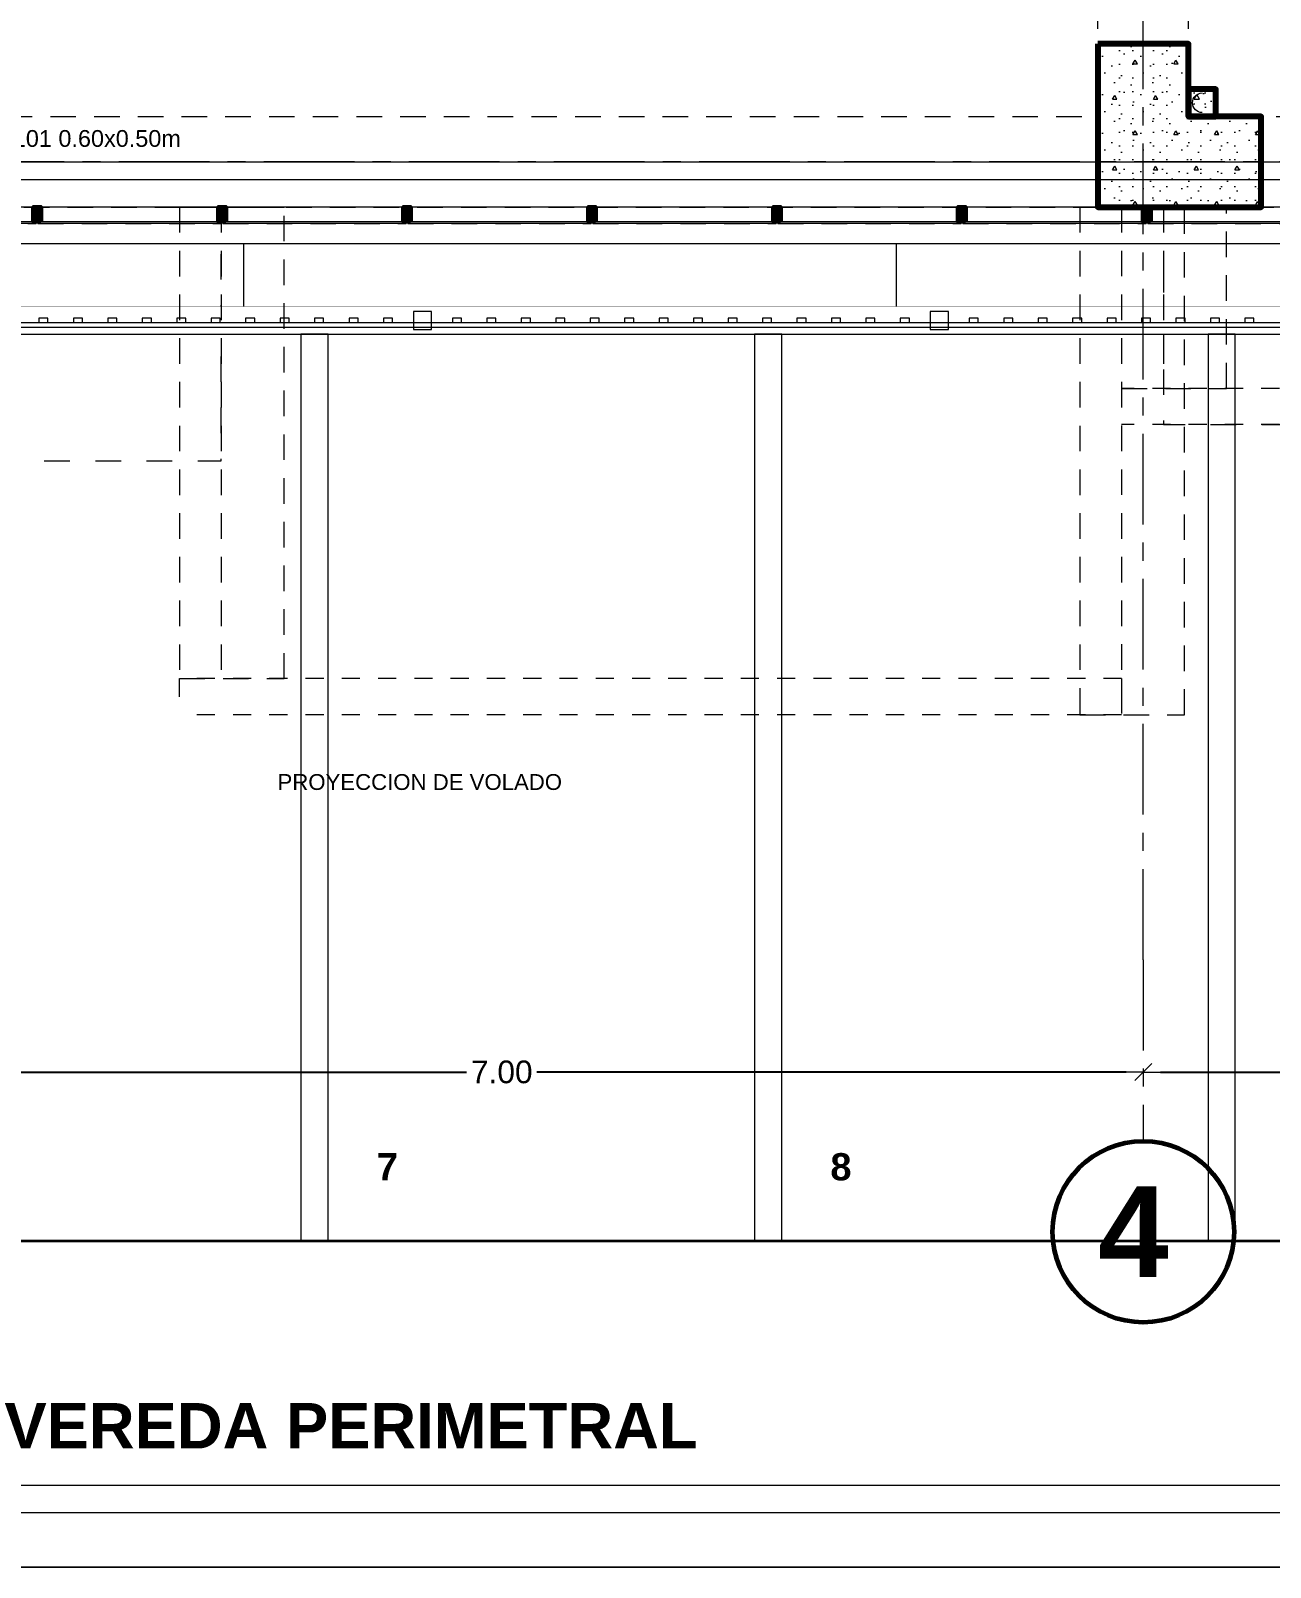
# Model space of a CAD drawing. Header units: inches. Extents: x -38 to 5698, y -33 to 92.
# Drawn here: x 24.18 to 31.02, y -0.3 to 8.17 of the extents above; entities that cross this region are included whole.
import ezdxf

# ---------------------------------------------------------------- set-up
doc = ezdxf.new("R2010")
doc.units = ezdxf.units.IN
doc.header["$MEASUREMENT"] = 0
doc.set_wipeout_variables(frame=1)
doc.header["$PDMODE"] = 1
for name, pattern in [('Hidden Line', [0.195611, 0.141111, -0.0545]), ('Línea Oculta', [0.195611, 0.141111, -0.0545]), ('Punto & Raya', [0.65, 0.5, -0.075, 0, -0.075]), ('Rayas', [0.282222, 0.141111, -0.141111]), ('super', [0.125, 0.075, -0.05]), ('Wipeout_Contour', [1, 0, -1])]:
    doc.linetypes.add(name, pattern=pattern)
for name, color, linetype in [('02 _ ARQ _ ALB _ Cotas Ejes', 7, 'Continuous'), ('02 _ ARQ _ ALB _ Ejes Generales', 7, 'Continuous'), ('02 _ ARQ _ ZON _ Espacio.3D', 7, 'Continuous'), ('08 _ STR _ EXT _ 06 Columnas', 7, 'Continuous'), ('08 _ STR _ EXT _ 06 Elementos de Fachada', 7, 'Continuous'), ('08 _ STR _ EXT _ 07 Losa Aligerada', 7, 'Continuous'), ('08 _ STR _ EXT _ 08 Placas Inclinadas', 7, 'Continuous'), ('08 _ STR _ EXT _ 09 Vigas', 7, 'Continuous'), ('08 _ STR _ EXT _ 10 Vereda Exterior', 7, 'Continuous'), ('08 _ STR _ EXT _ Cerco Perimetrico', 7, 'Continuous'), ('08 _ STR _ EXT _ Estacionamiento-Pavimento', 7, 'Continuous'), ('08 _ STR _ EXT _ Pista exterior', 7, 'Continuous'), ('Dibujo 2D - General', 7, 'Continuous'), ('ESQUEMAS', 7, 'Continuous'), ('Estructura - 04 MURO', 7, 'Continuous'), ('Estructura - Carga', 7, 'Continuous'), ('Interior - Equipamiento', 7, 'Continuous'), ('MEP - HVAC', 7, 'Continuous'), ('Notas - Etiquetas', 251, 'Continuous'), ('Notas - Textos', 7, 'Continuous')]:
    doc.layers.add(name, color=color, linetype=linetype)
doc.styles.add('Estilo_Generado_1', font='swisseb.ttf')
doc.styles.add('Estilo_Generado_4', font='swisse.ttf')
doc.styles.add('Estilo_Generado_8', font='arialbd.ttf')
doc.dimstyles.new('Estilo_Generado__1', dxfattribs={"dimtxt": 0.125, "dimasz": 0.095, "dimexe": 0.18, "dimexo": 0.3, "dimgap": 0, "dimtad": 0, "dimtih": 1, "dimtoh": 1, "dimzin": 0, "dimdsep": 46, "dimtxsty": 'Estilo_Generado_4', "dimblk": 'ARROWHEAD_6', "dimblk1": 'ARROWHEAD_6', "dimblk2": 'ARROWHEAD_6', "dimcen": 0.09, "dimse1": 1, "dimse2": 1, "dimclrd": 144, "dimclre": 144, "dimclrt": 7, "dimadec": 0, "dimazin": 0, "dimtfac": 1, "dimtdec": 4, "dimtmove": 0, "dimatfit": 3, "dimfxl": 1, "dimtolj": 1, "dimtzin": 0, "dimarcsym": 0})

# ---------------------------------------------------------------- blocks, each defined once
blk = doc.blocks.new('ARROWHEAD_6')
at = {"color": 0, "linetype": 'Continuous', "lineweight": 0}
for p, q in [((0, 0), (-1, 0)), ((-0.5, -0.5), (0.5, 0.5))]:
    blk.add_line(p, q, dxfattribs=at)
blk = doc.blocks.new('*D13')
at = {"layer": '02 _ ARQ _ ALB _ Cotas Ejes', "color": 144, "linetype": 'Continuous', "lineweight": -2, "transparency": 16777216}
for p, q in [((23.415, 2.4306), (26.5886, 2.4306)), ((30.225, 2.4306), (26.9761, 2.4306))]:
    blk.add_line(p, q, dxfattribs=at)
at = {"layer": 'Defpoints', "color": 0, "linetype": 'Continuous', "lineweight": 40, "transparency": 16777216}
for p in [(23.32, 7.45), (30.32, 7.45), (30.32, 2.4306)]:
    blk.add_point(p, dxfattribs=at)
at = {"layer": '02 _ ARQ _ ALB _ Cotas Ejes', "color": 144, "linetype": 'Continuous', "lineweight": -2, "transparency": 16777216, "xscale": 0.095, "yscale": 0.095, "zscale": 0.095, "rotation": 180}
blk.add_blockref('ARROWHEAD_6', (23.32, 2.4306), dxfattribs=at)
at = {"layer": '02 _ ARQ _ ALB _ Cotas Ejes', "color": 144, "linetype": 'Continuous', "lineweight": -2, "transparency": 16777216, "xscale": 0.095, "yscale": 0.095, "zscale": 0.095}
blk.add_blockref('ARROWHEAD_6', (30.32, 2.4306), dxfattribs=at)
at = {"layer": '02 _ ARQ _ ALB _ Cotas Ejes', "color": 7, "linetype": 'Continuous', "lineweight": 13, "transparency": 16777216, "insert": (26.7823, 2.4306), "char_height": 0.125, "attachment_point": 5, "style": 'Estilo_Generado_4'}
blk.add_mtext('\\A1;7.00', dxfattribs=at)
blk = doc.blocks.new('*D14')
at = {"layer": '02 _ ARQ _ ALB _ Cotas Ejes', "color": 144, "linetype": 'Continuous', "lineweight": -2, "transparency": 16777216}
for p, q in [((30.415, 2.4306), (33.5886, 2.4306)), ((37.225, 2.4306), (33.9761, 2.4306))]:
    blk.add_line(p, q, dxfattribs=at)
at = {"layer": 'Defpoints', "color": 0, "linetype": 'Continuous', "lineweight": 40, "transparency": 16777216}
for p in [(30.32, 7.45), (37.32, 7.45), (37.32, 2.4306)]:
    blk.add_point(p, dxfattribs=at)
at = {"layer": '02 _ ARQ _ ALB _ Cotas Ejes', "color": 144, "linetype": 'Continuous', "lineweight": -2, "transparency": 16777216, "xscale": 0.095, "yscale": 0.095, "zscale": 0.095, "rotation": 180}
blk.add_blockref('ARROWHEAD_6', (30.32, 2.4306), dxfattribs=at)
at = {"layer": '02 _ ARQ _ ALB _ Cotas Ejes', "color": 144, "linetype": 'Continuous', "lineweight": -2, "transparency": 16777216, "xscale": 0.095, "yscale": 0.095, "zscale": 0.095}
blk.add_blockref('ARROWHEAD_6', (37.32, 2.4306), dxfattribs=at)
at = {"layer": '02 _ ARQ _ ALB _ Cotas Ejes', "color": 7, "linetype": 'Continuous', "lineweight": 13, "transparency": 16777216, "insert": (33.7823, 2.4306), "char_height": 0.125, "attachment_point": 5, "style": 'Estilo_Generado_4'}
blk.add_mtext('\\A1;7.00', dxfattribs=at)

msp = doc.modelspace()

# ---------------------------------------------------------------- hatches: boundary and pattern name
at = {"layer": '08 _ STR _ EXT _ 10 Vereda Exterior', "linetype": 'Continuous', "lineweight": 13}
h = msp.add_hatch(dxfattribs=at)
h.set_pattern_fill('RETÍCULA_100X100_0002', color=251, style=0, pattern_type=2)
h.set_pattern_definition([(360, (3.7574, 18.3027), (0, 2.53199), []), (90, (3.7574, 18.3027), (-3.6, 0), [])])
h.paths.add_polyline_path([(2.17, 3.6213), (4.2913, 1.5), (9.32, 1.5), (9.32, 6.5), (40.52, 6.5), (40.52, 1.5), (52.92, 1.5), (52.92, 19.0859), (51.57, 19.0859), (51.57, 7.2), (9.07, 7.2), (9.07, 7.85), (6.5201, 7.85, -0.414214), (6.2701, 8.1), (6.2701, 8.85, -0.414213), (6.5201, 9.1), (9.07, 9.1), (9.07, 12), (6.5201, 12, -0.414214), (6.2701, 12.25), (6.2701, 13, -0.414213), (6.5201, 13.25), (9.07, 13.25), (9.07, 16.15), (6.5201, 16.15, -0.414214), (6.2701, 16.4), (6.2701, 17.15, -0.414213), (6.5201, 17.4), (8.77, 17.4), (8.7706, 21.0499), (2.17, 21.0499)])
at = {"layer": 'Estructura - Carga', "linetype": 'Continuous', "lineweight": 13}
h = msp.add_hatch(dxfattribs=at)
h.set_pattern_fill('HORMIGÓN_ARMADO_0002', color=251, style=0, pattern_type=2)
h.set_pattern_definition([(0, (0, 0), (0, 0.3117692), [0.03, -0.15]), (0, (0.09, 0.1559), (0, 0.3117692), [0.03, -0.15]), (60, (0, 0), (-0.27, 0.1558846), [0.03, -0.15]), (60, (0.18, 0), (-0.27, 0.1558846), [0.03, -0.15]), (120, (0.03, 0), (0.27, 0.1558846), [0.03, -0.15]), (120, (0.21, 0), (0.27, 0.1558846), [0.03, -0.15]), (0, (0, 0.03), (0, 0.06), [0, -0.06, 0, -0.09]), (45, (0.03, 0.03), (-0.04242641, 0.04242641), [0, -0.045, 0, -0.075])])
h.paths.add_polyline_path([(30.57, 7.7), (30.72, 7.7), (30.72, 7.85), (30.57, 7.85)])

# ---------------------------------------------------------------- linework, layer by layer
at = {"layer": '02 _ ARQ _ ALB _ Ejes Generales', "color": 251, "linetype": 'Punto & Raya', "lineweight": 13}
for p, q in [((55.57, 7.45), (4.8454, 7.45)), ((30.32, 3.05), (30.32, 3.05)), ((30.32, 3.05), (30.32, 2.05))]:
    msp.add_line(p, q, dxfattribs=at)
at = {"layer": '02 _ ARQ _ ALB _ Ejes Generales', "color": 7, "linetype": 'Continuous', "lineweight": 60}
msp.add_circle((30.32, 1.55), 0.5, dxfattribs=at)
at = {"layer": '02 _ ARQ _ ALB _ Ejes Generales', "color": 7, "linetype": 'Punto & Raya', "lineweight": 13}
msp.add_point((30.32, 3.05), dxfattribs=at)
at = {"layer": '02 _ ARQ _ ZON _ Espacio.3D', "color": 254, "linetype": 'Continuous', "lineweight": 0, "flags": 128}
msp.add_lwpolyline([(23.57, 7.45), (30.07, 7.45), (30.07, 8.1), (30.57, 8.1), (30.57, 7.7), (30.97, 7.7), (30.97, 7.45), (36.87, 7.45), (36.87, 7.7), (37.07, 7.7), (37.07, 8.1), (37.57, 8.1), (37.57, 7.7), (37.77, 7.7), (37.77, 7.45), (43.67, 7.45)], dxfattribs=at)
at = {"layer": '08 _ STR _ EXT _ 07 Losa Aligerada', "color": 254, "linetype": 'Rayas', "lineweight": 18, "flags": 128}
msp.add_lwpolyline([(8.17, 27.9392), (7.67, 27.9392), (7.67, 5.8), (25.2353, 5.8), (25.2353, 7.2), (30.4315, 7.2), (30.4315, 6.0005), (37.07, 6.0005), (37.07, 3.3753), (44.57, 3.3753), (44.57, 6.05), (52.32, 6.05), (52.32, 14.9999), (51.57, 14.9999), (51.57, 18.1001), (51.57, 18.1001), (51.57, 20.35), (46.67, 20.35), (46.67, 22.35), (46.67, 22.6), (46.67, 24.5), (46.67, 24.75), (46.67, 26.75), (51.57, 26.75), (51.57, 29.7), (51.57, 29.7), (51.57, 35.2005), (52.52, 35.2005), (52.52, 41.1), (38.9553, 41.1), (38.9553, 40.8001), (34.0478, 40.8001), (34.0478, 40.5001), (23.37, 40.5001), (23.37, 43.8736), (16.2699, 43.8736), (16.2699, 39.9), (11.1201, 39.9), (11.1201, 40.95), (8.02, 40.95), (8.02, 37.7), (9.07, 37.7), (9.07, 33.9), (8.17, 33.9)], close=True, dxfattribs=at)
at = {"layer": '08 _ STR _ EXT _ 07 Losa Aligerada', "color": 254, "linetype": 'Continuous', "lineweight": 18, "flags": 128}
msp.add_lwpolyline([(9.07, 30.7), (9.07, 17.4), (6.5201, 17.4, 0.414213), (6.2701, 17.15), (6.2701, 16.4, 0.414071), (6.5201, 16.15), (9.07, 16.15), (9.07, 13.25), (6.5201, 13.25, 0.414229), (6.2701, 13), (6.2701, 12.25, 0.414214), (6.5201, 12), (9.07, 12), (9.07, 9.1), (6.5201, 9.1, 0.414244), (6.2701, 8.85), (6.2701, 8.1, 0.414204), (6.5201, 7.85), (9.07, 7.85), (9.07, 7.2), (51.57, 7.2)], format="xyb", dxfattribs=at)
at = {"layer": '08 _ STR _ EXT _ 08 Placas Inclinadas', "color": 251, "linetype": 'Línea Oculta', "lineweight": 13, "flags": 128}
for points in [[(30.2005, 6.2005), (30.7779, 6.2005)], [(25.0044, 4.6), (25.5817, 4.6)], [(29.9696, 4.4), (30.5469, 4.4)]]:
    msp.add_lwpolyline(points, dxfattribs=at)
at = {"layer": '08 _ STR _ EXT _ 09 Vigas', "color": 251, "linetype": 'Hidden Line', "lineweight": 13}
for p, q in [((30.07, 7.7), (30.07, 16.9)), ((30.57, 7.7), (30.57, 16.9)), ((23.57, 7.7), (30.07, 7.7)), ((30.57, 7.7), (37.07, 7.7))]:
    msp.add_line(p, q, dxfattribs=at)
at = {"layer": '08 _ STR _ EXT _ 09 Vigas', "color": 251, "linetype": 'super', "lineweight": 13}
for p, q in [((37.07, 6.2005), (30.2005, 6.2005)), ((30.2005, 6.2005), (30.2005, 6.0005)), ((37.07, 6.0005), (30.2005, 6.0005)), ((30.2005, 4.6), (25.0043, 4.6)), ((25.0043, 4.6), (25.0043, 4.4)), ((30.2005, 4.6), (30.2005, 4.4)), ((30.2005, 4.4), (25.0043, 4.4))]:
    msp.add_line(p, q, dxfattribs=at)
at = {"layer": '08 _ STR _ EXT _ 10 Vereda Exterior', "color": 7, "linetype": 'Continuous', "lineweight": 13}
for p, q in [((70.72, 0), (0, 0)), ((70.72, -0.3), (0, -0.3))]:
    msp.add_line(p, q, dxfattribs=at)
at = {"layer": '08 _ STR _ EXT _ 10 Vereda Exterior', "color": 7, "linetype": 'Continuous', "lineweight": 18, "flags": 128}
msp.add_lwpolyline([(51.57, 7.2), (9.07, 7.2), (9.07, 7.85), (6.5201, 7.85, -0.414214), (6.2701, 8.1), (6.2701, 8.85, -0.414213), (6.5201, 9.1), (9.07, 9.1), (9.07, 12), (6.5201, 12, -0.414214), (6.2701, 12.25), (6.2701, 13, -0.414213), (6.5201, 13.25), (9.07, 13.25), (9.07, 16.15), (6.5201, 16.15, -0.414214), (6.2701, 16.4), (6.2701, 17.15, -0.414213), (6.5201, 17.4), (8.77, 17.4), (8.7706, 21.0499)], format="xyb", dxfattribs=at)
msp.add_lwpolyline([(2.17, 3.6213), (4.2913, 1.5), (9.32, 1.5), (9.32, 6.5), (40.52, 6.5), (40.52, 1.5), (52.92, 1.5)], dxfattribs=at)
at = {"layer": '08 _ STR _ EXT _ Cerco Perimetrico', "color": 7, "linetype": 'Continuous', "lineweight": 13, "flags": 128}
msp.add_lwpolyline([(9.17, 6.65), (40.67, 6.65)], dxfattribs=at)
at = {"layer": '08 _ STR _ EXT _ Estacionamiento-Pavimento', "color": 7, "linetype": 'Continuous', "lineweight": 13, "flags": 128}
for points in [[(9.32, 6.5), (40.52, 6.5)], [(40.52, 1.5), (9.32, 1.5)], [(40.52, 0.15), (9.32, 0.15)]]:
    msp.add_lwpolyline(points, dxfattribs=at)
at = {"layer": '08 _ STR _ EXT _ Pista exterior', "color": 7, "linetype": 'Continuous', "lineweight": 13, "flags": 128}
msp.add_lwpolyline([(0, -0.3), (70.72, -0.3)], dxfattribs=at)
at = {"layer": 'ESQUEMAS', "color": 7, "linetype": 'Continuous', "lineweight": 13, "flags": 128}
msp.add_lwpolyline([(51.42, 7.35), (9.22, 7.35), (9.22, 8.15), (6.5201, 8.15), (6.5201, 8.9), (9.22, 8.9), (9.22, 12.275), (6.5201, 12.275), (6.5201, 13.025), (9.22, 13.025), (9.22, 16.4), (6.5201, 16.4), (6.5201, 17.15), (9.22, 17.15), (9.22, 30.9531), (8.25, 30.9531), (8.25, 33.82), (9.22, 33.82), (9.22, 39.75), (51.42, 39.75), (51.42, 17.9501), (52.77, 17.9501), (52.77, 15.1499), (51.42, 15.1499)], close=True, dxfattribs=at)
at = {"layer": 'Estructura - 04 MURO', "color": 165, "linetype": 'Continuous', "lineweight": 15}
for p, q in [((14.0199, 7.45), (43.67, 7.45)), ((14.0199, 7.2), (43.67, 7.2))]:
    msp.add_line(p, q, dxfattribs=at)
at = {"layer": 'Estructura - Carga', "color": 7, "linetype": 'Continuous', "lineweight": 80, "flags": 128}
msp.add_lwpolyline([(30.57, 7.7), (30.72, 7.7), (30.72, 7.85), (30.57, 7.85)], close=True, dxfattribs=at)
at = {"layer": 'MEP - HVAC', "color": 7, "linetype": 'Continuous', "lineweight": 13, "flags": 128}
msp.add_lwpolyline([(30.645, 7.721, -1), (30.645, 7.829)], format="xyb", dxfattribs=at)

# ---------------------------------------------------------------- texts
at = {"layer": '02 _ ARQ _ ALB _ Ejes Generales', "color": 7, "lineweight": 30, "insert": (30.0708, 1.8), "char_height": 0.5, "attachment_point": 1, "style": 'Estilo_Generado_1'}
msp.add_mtext('\\A1;{\\pql;\\pt0;\\fSwis721 Ex BT|b1|i0|c0|p34;4}', dxfattribs=at)
at = {"layer": 'Interior - Equipamiento', "color": 175, "lineweight": 13, "char_height": 0.15, "attachment_point": 4, "style": 'Estilo_Generado_8'}
for s, insert in [('\\A1;{\\pql;\\fArial|b1|i0|c0|p34;7}', (26.0932, 1.9086)), ('\\A1;{\\pql;\\fArial|b1|i0|c0|p34;8}', (28.5943, 1.9073))]:
    msp.add_mtext(s, dxfattribs=dict(at, insert=insert))
at = {"layer": 'Notas - Etiquetas', "color": 8, "linetype": 'Continuous', "lineweight": 13, "insert": (23.7343, 7.5308), "char_height": 0.0925, "attachment_point": 7, "style": 'Estilo_Generado_4'}
msp.add_mtext('\\A1;{\\pql;\\fSwis721 Ex BT|b0|i0|c0|p34;VIGA-101\\fSwis721 Ex BT|b0|i0|c0|p34; \\fSwis721 Ex BT|b0|i0|c0|p34;0.60\\fSwis721 Ex BT|b0|i0|c0|p34;x\\fSwis721 Ex BT|b0|i0|c0|p34;0.50\\fSwis721 Ex BT|b0|i0|c0|p34;m}', dxfattribs=at)
at = {"layer": 'Notas - Etiquetas', "color": 8, "linetype": 'Continuous', "lineweight": 35, "insert": (27.1146, 4.0292), "char_height": 0.0875, "attachment_point": 6, "style": 'Estilo_Generado_4'}
msp.add_mtext('\\A1;{\\pqr;\\fSwis721 Ex BT|b0|i0|c0|p34;PROYECCION DE VOLADO}', dxfattribs=at)
at = {"layer": 'Notas - Textos', "color": 251, "linetype": 'Continuous', "lineweight": 13, "insert": (25.951, 0.6053), "char_height": 0.25, "attachment_point": 2, "style": 'Estilo_Generado_1'}
msp.add_mtext('\\A1;{\\pqc;\\fSwis721 Ex BT|b1|i0|c0|p34;VEREDA\\fSwis721 Ex BT|b1|i0|c0|p34; PERIMETRAL}', dxfattribs=at)

# ---------------------------------------------------------------- next in the draw order: wipeouts: each hides what was drawn before it
at = {"color": 254, "linetype": 'Wipeout_Contour', "lineweight": 0, "ltscale": 106.674429}
msp.add_wipeout([(14.0199, 7.2), (14.0199, 7), (37.07, 7), (37.07, 7.2)], dxfattribs=at).dxf.layer = '08 _ STR _ EXT _ 06 Elementos de Fachada'
at = {"color": 254, "linetype": 'Wipeout_Contour', "lineweight": 0, "ltscale": 104.520254}
msp.add_wipeout([(40.52, 6.65), (9.32, 6.65), (9.32, 6.5), (40.52, 6.5)], dxfattribs=at).dxf.layer = '08 _ STR _ EXT _ Cerco Perimetrico'

# ---------------------------------------------------------------- next in the draw order: hatches: boundary and pattern name
at = {"linetype": 'Continuous', "lineweight": 13, "true_color": 0x636466}
for points in [[(24.2399, 7.12), (24.2399, 7.2), (24.1999, 7.2), (24.1999, 7.12)], [(25.2599, 7.12), (25.2599, 7.2), (25.2199, 7.2), (25.2199, 7.12)], [(26.2799, 7.12), (26.2799, 7.2), (26.2399, 7.2), (26.2399, 7.12)], [(27.2999, 7.12), (27.2999, 7.2), (27.2599, 7.2), (27.2599, 7.12)], [(28.3199, 7.12), (28.3199, 7.2), (28.2799, 7.2), (28.2799, 7.12)], [(29.3399, 7.12), (29.3399, 7.2), (29.2999, 7.2), (29.2999, 7.12)], [(30.3599, 7.12), (30.3599, 7.2), (30.3199, 7.2), (30.3199, 7.12)]]:
    msp.add_hatch(color=251, dxfattribs=at).paths.add_polyline_path(points)
at = {"layer": '08 _ STR _ EXT _ 06 Columnas', "linetype": 'Continuous', "lineweight": 9}
h = msp.add_hatch(dxfattribs=at)
h.set_pattern_fill('HORMIGÓN_EN_MASA_0002', style=0, pattern_type=2)
h.set_pattern_definition([(0, (0, 0), (0, 0.3897114), [0.024375, -0.200625]), (0, (0.1125, 0.19486), (0, 0.3897114), [0.024375, -0.200625]), (60, (0, 0), (-0.3375, 0.1948557), [0.024375, -0.200625]), (60, (0.225, 0), (-0.3375, 0.1948557), [0.024375, -0.200625]), (120, (0.02437, 0), (0.3375, 0.1948557), [0.024375, -0.200625]), (120, (0.24938, 0), (0.3375, 0.1948557), [0.024375, -0.200625]), (0, (0, 0.0375), (0, 0.075), [0, -0.075, 0, -0.1125]), (45, (0.0375, 0.0375), (-0.053033, 0.053033), [0, -0.05625, 0, -0.09375])])
h.paths.add_polyline_path([(30.07, 8.1), (30.07, 7.2), (30.97, 7.2), (30.97, 7.7), (30.57, 7.7), (30.57, 8.1)])

# ---------------------------------------------------------------- next in the draw order: linework, layer by layer
at = {"color": 251, "linetype": 'Línea Oculta', "lineweight": 13, "flags": 128}
for points in [[(14.0199, 7.2), (37.07, 7.2)], [(14.0199, 7.12), (37.07, 7.12)], [(24.1999, 7.2), (24.1999, 7.12)], [(24.2149, 7.11), (24.2149, 7.12)], [(24.2249, 7.11), (24.2249, 7.12)], [(24.2399, 7.12), (24.2399, 7.2)], [(25.2199, 7.2), (25.2199, 7.12)], [(25.2349, 7.11), (25.2349, 7.12)], [(25.2449, 7.11), (25.2449, 7.12)], [(25.2599, 7.12), (25.2599, 7.2)], [(26.2399, 7.2), (26.2399, 7.12)], [(26.2549, 7.11), (26.2549, 7.12)], [(26.2649, 7.11), (26.2649, 7.12)], [(26.2799, 7.12), (26.2799, 7.2)], [(27.2599, 7.2), (27.2599, 7.12)], [(27.2749, 7.11), (27.2749, 7.12)], [(27.2849, 7.11), (27.2849, 7.12)], [(27.2999, 7.12), (27.2999, 7.2)], [(28.2799, 7.2), (28.2799, 7.12)], [(28.2949, 7.11), (28.2949, 7.12)], [(28.3049, 7.11), (28.3049, 7.12)], [(28.3199, 7.12), (28.3199, 7.2)], [(29.2999, 7.2), (29.2999, 7.12)], [(29.3149, 7.11), (29.3149, 7.12)], [(29.3249, 7.11), (29.3249, 7.12)], [(29.3399, 7.12), (29.3399, 7.2)], [(30.3199, 7.2), (30.3199, 7.12)], [(30.3349, 7.11), (30.3349, 7.12)], [(30.3449, 7.11), (30.3449, 7.12)], [(30.3599, 7.12), (30.3599, 7.2)], [(23.2049, 7.11), (24.2149, 7.11)], [(24.2249, 7.11), (25.2349, 7.11)], [(25.2449, 7.11), (26.2549, 7.11)], [(26.2649, 7.11), (27.2749, 7.11)], [(27.2849, 7.11), (28.2949, 7.11)], [(28.3049, 7.11), (29.3149, 7.11)], [(29.3249, 7.11), (30.3349, 7.11)], [(30.3449, 7.11), (31.3549, 7.11)]]:
    msp.add_lwpolyline(points, dxfattribs=at)
at = {"color": 7, "linetype": 'Continuous', "lineweight": 13, "flags": 128}
for points in [[(23.2049, 7.11), (23.2049, 7.12), (24.2149, 7.12), (24.2149, 7.11)], [(24.2249, 7.11), (24.2249, 7.12), (25.2349, 7.12), (25.2349, 7.11)], [(25.2449, 7.11), (25.2449, 7.12), (26.2549, 7.12), (26.2549, 7.11)], [(26.2649, 7.11), (26.2649, 7.12), (27.2749, 7.12), (27.2749, 7.11)], [(27.2849, 7.11), (27.2849, 7.12), (28.2949, 7.12), (28.2949, 7.11)], [(28.3049, 7.11), (28.3049, 7.12), (29.3149, 7.12), (29.3149, 7.11)], [(29.3249, 7.11), (29.3249, 7.12), (30.3349, 7.12), (30.3349, 7.11)], [(30.3449, 7.11), (30.3449, 7.12), (31.3549, 7.12), (31.3549, 7.11)]]:
    msp.add_lwpolyline(points, close=True, dxfattribs=at)
at = {"color": 7, "linetype": 'Continuous', "lineweight": 60, "flags": 128}
for points in [[(24.2399, 7.12), (24.1999, 7.12), (24.1999, 7.2), (24.2399, 7.2)], [(25.2599, 7.12), (25.2199, 7.12), (25.2199, 7.2), (25.2599, 7.2)], [(26.2799, 7.12), (26.2399, 7.12), (26.2399, 7.2), (26.2799, 7.2)], [(27.2999, 7.12), (27.2599, 7.12), (27.2599, 7.2), (27.2999, 7.2)], [(28.3199, 7.12), (28.2799, 7.12), (28.2799, 7.2), (28.3199, 7.2)], [(29.3399, 7.12), (29.2999, 7.12), (29.2999, 7.2), (29.3399, 7.2)], [(30.3599, 7.12), (30.3199, 7.12), (30.3199, 7.2), (30.3599, 7.2)]]:
    msp.add_lwpolyline(points, close=True, dxfattribs=at)
at = {"layer": '02 _ ARQ _ ALB _ Ejes Generales', "color": 251, "linetype": 'Punto & Raya', "lineweight": 13}
msp.add_line((30.32, 3.05), (30.32, 44.9), dxfattribs=at)
at = {"layer": '08 _ STR _ EXT _ 06 Columnas', "color": 7, "linetype": 'Continuous', "lineweight": 80, "flags": 128}
msp.add_lwpolyline([(30.07, 8.1), (30.07, 7.2), (30.97, 7.2), (30.97, 7.7), (30.57, 7.7), (30.57, 8.1)], close=True, dxfattribs=at)
at = {"layer": '08 _ STR _ EXT _ 06 Elementos de Fachada', "color": 7, "linetype": 'Continuous', "lineweight": 13, "flags": 128}
for points in [[(37.07, 7.2), (14.0199, 7.2)], [(14.0199, 7), (37.07, 7)]]:
    msp.add_lwpolyline(points, dxfattribs=at)
at = {"layer": '08 _ STR _ EXT _ 08 Placas Inclinadas', "color": 251, "linetype": 'Línea Oculta', "lineweight": 13}
for p, q in [((25.2353, 7.2), (25.2353, 4.6)), ((30.2005, 7.2005), (30.2005, 4.4)), ((30.4315, 7.2), (30.4315, 6.2005))]:
    msp.add_line(p, q, dxfattribs=at)
at = {"layer": '08 _ STR _ EXT _ 08 Placas Inclinadas', "color": 251, "linetype": 'Línea Oculta', "lineweight": 13, "flags": 128}
for points in [[(25.0044, 7.2), (25.5817, 7.2)], [(25.0044, 7.2), (25.0044, 4.6)], [(25.5817, 4.6), (25.5817, 7.2)], [(29.9696, 7.2), (30.5469, 7.2)], [(29.9696, 7.2), (29.9696, 4.4)], [(30.2005, 7.2005), (30.7779, 7.2005)], [(30.5469, 4.4), (30.5469, 7.2)], [(30.7779, 6.2005), (30.7779, 7.2)]]:
    msp.add_lwpolyline(points, dxfattribs=at)
at = {"layer": '08 _ STR _ EXT _ 09 Vigas', "color": 251, "linetype": 'Hidden Line', "lineweight": 13}
msp.add_line((51.57, 7.2), (9.07, 7.2), dxfattribs=at)
at = {"layer": '08 _ STR _ EXT _ Cerco Perimetrico', "color": 167, "linetype": 'Continuous', "lineweight": 18}
for p, q in [((40.5458, 6.5625), (9.2942, 6.5625)), ((9.2958, 6.5375), (40.5442, 6.5375))]:
    msp.add_line(p, q, dxfattribs=at)
at = {"layer": '08 _ STR _ EXT _ Cerco Perimetrico', "color": 167, "linetype": 'Continuous', "lineweight": 18, "flags": 128}
for points in [[(26.295, 6.625), (26.295, 6.525), (26.395, 6.525), (26.395, 6.625)], [(29.145, 6.625), (29.145, 6.525), (29.245, 6.525), (29.245, 6.625)]]:
    msp.add_lwpolyline(points, close=True, dxfattribs=at)
for points in [[(24.28, 6.5625), (24.28, 6.5875), (24.23, 6.5875), (24.23, 6.5625)], [(24.47, 6.5625), (24.47, 6.5875), (24.42, 6.5875), (24.42, 6.5625)], [(24.66, 6.5625), (24.66, 6.5875), (24.61, 6.5875), (24.61, 6.5625)], [(24.85, 6.5625), (24.85, 6.5875), (24.8, 6.5875), (24.8, 6.5625)], [(25.04, 6.5625), (25.04, 6.5875), (24.99, 6.5875), (24.99, 6.5625)], [(25.23, 6.5625), (25.23, 6.5875), (25.18, 6.5875), (25.18, 6.5625)], [(25.42, 6.5625), (25.42, 6.5875), (25.37, 6.5875), (25.37, 6.5625)], [(25.61, 6.5625), (25.61, 6.5875), (25.56, 6.5875), (25.56, 6.5625)], [(25.8, 6.5625), (25.8, 6.5875), (25.75, 6.5875), (25.75, 6.5625)], [(25.99, 6.5625), (25.99, 6.5875), (25.94, 6.5875), (25.94, 6.5625)], [(26.18, 6.5625), (26.18, 6.5875), (26.13, 6.5875), (26.13, 6.5625)], [(26.56, 6.5625), (26.56, 6.5875), (26.51, 6.5875), (26.51, 6.5625)], [(26.75, 6.5625), (26.75, 6.5875), (26.7, 6.5875), (26.7, 6.5625)], [(26.94, 6.5625), (26.94, 6.5875), (26.89, 6.5875), (26.89, 6.5625)], [(27.13, 6.5625), (27.13, 6.5875), (27.08, 6.5875), (27.08, 6.5625)], [(27.32, 6.5625), (27.32, 6.5875), (27.27, 6.5875), (27.27, 6.5625)], [(27.51, 6.5625), (27.51, 6.5875), (27.46, 6.5875), (27.46, 6.5625)], [(27.7, 6.5625), (27.7, 6.5875), (27.65, 6.5875), (27.65, 6.5625)], [(27.89, 6.5625), (27.89, 6.5875), (27.84, 6.5875), (27.84, 6.5625)], [(28.08, 6.5625), (28.08, 6.5875), (28.03, 6.5875), (28.03, 6.5625)], [(28.27, 6.5625), (28.27, 6.5875), (28.22, 6.5875), (28.22, 6.5625)], [(28.46, 6.5625), (28.46, 6.5875), (28.41, 6.5875), (28.41, 6.5625)], [(28.65, 6.5625), (28.65, 6.5875), (28.6, 6.5875), (28.6, 6.5625)], [(28.84, 6.5625), (28.84, 6.5875), (28.79, 6.5875), (28.79, 6.5625)], [(29.03, 6.5625), (29.03, 6.5875), (28.98, 6.5875), (28.98, 6.5625)], [(29.41, 6.5625), (29.41, 6.5875), (29.36, 6.5875), (29.36, 6.5625)], [(29.6, 6.5625), (29.6, 6.5875), (29.55, 6.5875), (29.55, 6.5625)], [(29.79, 6.5625), (29.79, 6.5875), (29.74, 6.5875), (29.74, 6.5625)], [(29.98, 6.5625), (29.98, 6.5875), (29.93, 6.5875), (29.93, 6.5625)], [(30.17, 6.5625), (30.17, 6.5875), (30.12, 6.5875), (30.12, 6.5625)], [(30.36, 6.5625), (30.36, 6.5875), (30.31, 6.5875), (30.31, 6.5625)], [(30.55, 6.5625), (30.55, 6.5875), (30.5, 6.5875), (30.5, 6.5625)], [(30.74, 6.5625), (30.74, 6.5875), (30.69, 6.5875), (30.69, 6.5625)], [(30.93, 6.5625), (30.93, 6.5875), (30.88, 6.5875), (30.88, 6.5625)]]:
    msp.add_lwpolyline(points, dxfattribs=at)
at = {"layer": '08 _ STR _ EXT _ Cerco Perimetrico', "color": 7, "linetype": 'Continuous', "lineweight": 13, "flags": 128}
msp.add_lwpolyline([(9.32, 6.5), (40.52, 6.5)], dxfattribs=at)
at = {"layer": 'Dibujo 2D - General', "color": 1, "linetype": 'Continuous', "lineweight": 35}
msp.add_lwpolyline([(2.7665, 71.6153), (2.17, 1.5), (70.4584, 1.5), (71.3118, 70.8183)], close=True, dxfattribs=at)
at = {"layer": 'Interior - Equipamiento', "color": 175, "linetype": 'Continuous', "lineweight": 13, "flags": 128}
for points in [[(25.6751, 1.5), (25.8251, 1.5), (25.8251, 6.5), (25.6751, 6.5)], [(28.1762, 1.5), (28.3262, 1.5), (28.3262, 6.5), (28.1762, 6.5)], [(30.6773, 1.5), (30.8273, 1.5), (30.8273, 6.5), (30.6773, 6.5)]]:
    msp.add_lwpolyline(points, close=True, dxfattribs=at)

# ---------------------------------------------------------------- next in the draw order: dimensions: what is measured, and where the dimension line sits
at = {"layer": '02 _ ARQ _ ALB _ Cotas Ejes', "color": 144, "linetype": 'Continuous', "lineweight": 13}
for base, p1, p2, picture, middle in [((30.32, 2.4306), (23.32, 7.45), (30.32, 7.45), '*D13', (26.7823, 2.4306)), ((37.32, 2.4306), (30.32, 7.45), (37.32, 7.45), '*D14', (33.7823, 2.4306))]:
    dim = msp.add_linear_dim(base=base, p1=p1, p2=p2, dimstyle='Estilo_Generado__1', dxfattribs=at)
    dim.commit()
    dim.dimension.update_dxf_attribs({"geometry": picture, "text_midpoint": middle, "dimtype": 160})

doc.saveas('drawing.dxf')
